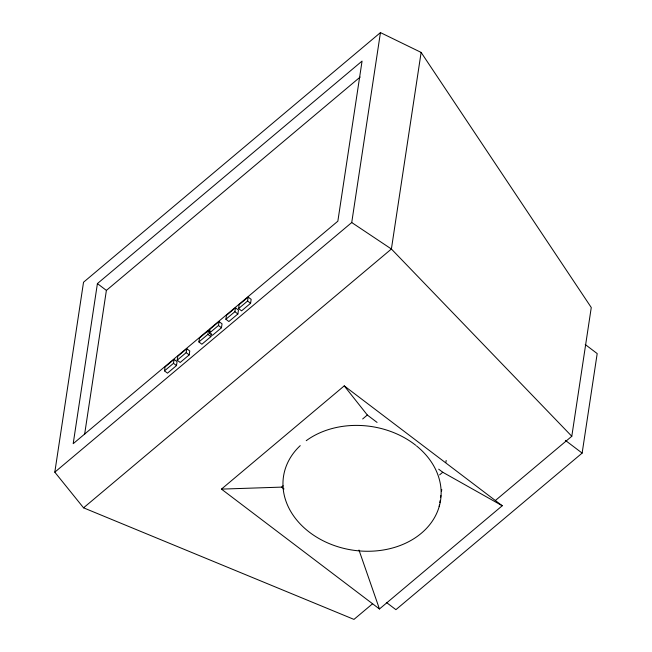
<?xml version="1.0" encoding="UTF-8"?>
<svg xmlns="http://www.w3.org/2000/svg" width="652" height="652" viewBox="0 0 652 652"><rect width="100%" height="100%" fill="white"/><g stroke="black" fill="none" stroke-linecap="round" stroke-linejoin="round"><path stroke-width="0.98" d="M372.642 603.703L353.971 619.4L83.554 507.827L54.809 472.17L83.529 282.234L380.45 32.6L421.127 52.413L591.266 307.516L571.796 436.269L495.553 500.361M97.409 283.587L73.195 443.686L337.85 221.183L362.064 61.084L97.409 283.587L106.382 290.401L84.613 434.387M164.491 370.882L165.078 366.962L174.076 359.399L177.067 361.664L176.48 365.585L167.482 373.148L164.491 370.882L173.489 363.311L174.076 359.399M177.189 360.197L177.784 356.285L186.782 348.722L189.773 350.988L189.178 354.908L180.18 362.471L177.189 360.197L186.187 352.634L186.782 348.722M211.321 333.726L210.881 336.66L201.884 344.223L198.893 341.958L199.479 338.038L208.477 330.474L209.977 331.607M198.893 341.958L207.89 334.394L208.477 330.474M209.479 333.058L210.066 329.138L219.064 321.575L222.055 323.848L221.468 327.76L212.47 335.324L209.479 333.058L218.477 325.495L219.064 321.575M225.885 319.26L226.472 315.348L235.47 307.777L238.469 310.05L237.874 313.971L228.876 321.534L225.885 319.26L234.883 311.697L235.47 307.777M238.583 308.583L239.178 304.663L248.176 297.1L251.167 299.374L250.58 303.286L241.582 310.849L238.583 308.583L247.581 301.02L248.176 297.1M54.809 472.17L351.73 222.536L380.45 32.6M421.127 52.413L391.396 249.015L83.554 507.827M439.187 506.58L439.489 504.575M439.798 502.57L440.1 500.565M440.556 497.557L440.858 495.553M441.461 491.535L441.771 489.53M445.862 462.455L446.164 460.451M386.343 602.399L395.919 609.661L582.138 453.099L597.191 353.58L585.219 344.5M106.382 290.401L360.148 77.058M221.452 489.114L344.24 385.878L502.244 505.748L379.456 608.984L221.452 489.114L281.582 487.117L283.139 485.813M362.651 418.967L367.329 415.031L377.06 422.414M439.619 474.868L442.741 472.244L502.244 505.748M351.73 222.536L391.396 249.015L571.796 436.269M565.382 440.385L582.138 453.099M247.581 301.02L250.58 303.286M234.883 311.697L237.874 313.971M438.682 469.171L442.741 472.244M218.477 325.495L221.468 327.76M207.89 334.394L210.881 336.66M186.187 352.634L189.178 354.908M173.489 363.311L176.48 365.585M281.582 487.117L284.019 488.967M344.24 385.878L367.329 415.031M358.975 550.035L379.456 608.984M416.53 445.919A79.438 62.511 8.6 0 1 420.923 533.597A79.438 62.511 8.6 0 1 310.939 533.344A79.438 62.511 8.6 0 1 300.238 445.65M306.228 440.687A79.438 62.511 8.6 0 1 415.748 445.292"/></g></svg>
